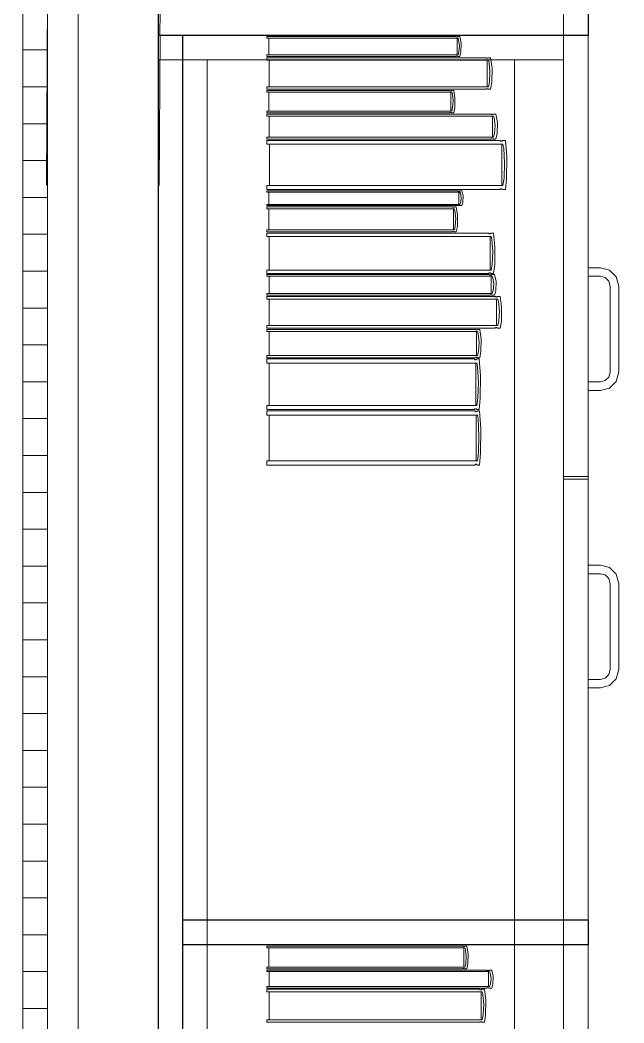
# Model space of a CAD drawing. Header units: inches. Extents: x -19 to 5698, y -728 to 92.
# Drawn here: x 212.123 to 212.614, y 12.138 to 12.954 of the extents above; entities that cross this region are included whole.
import ezdxf

# ---------------------------------------------------------------- set-up
doc = ezdxf.new("R2010")
doc.units = ezdxf.units.IN
doc.header["$MEASUREMENT"] = 0
doc.set_wipeout_variables(frame=1)
for name, pattern in [('HIDDEN', [0.375, 0.25, -0.125]), ('RAYITAS', [0.375, 0.25, -0.125]), ('Wipeout_Contour', [1, 0, -1])]:
    doc.linetypes.add(name, pattern=pattern)
for name, color, linetype, lineweight in [('00 conduct tomacorr', 120, 'HIDDEN', 30), ('T-TECHO-E', 150, 'Continuous', 20), ('TOMACORRIENTE', 22, 'RAYITAS', 9)]:
    doc.layers.add(name, color=color, linetype=linetype, lineweight=lineweight)
for name, color, linetype in [('02 _ ARQ _ ZON _ Espacio.3D', 7, 'Continuous'), ('Acabado - Muros', 7, 'Continuous'), ('Interior - Mobiliario', 7, 'Continuous')]:
    doc.layers.add(name, color=color, linetype=linetype)

# ---------------------------------------------------------------- blocks, each defined once
blk = doc.blocks.new('a')
at = {"layer": 'TOMACORRIENTE', "ltscale": 0.05}
h = blk.add_hatch(color=4, dxfattribs=at)
edge = h.paths.add_edge_path()
edge.add_arc((0, 0.0752), 0.02106, 0, 360)
at = {"layer": 'TOMACORRIENTE', "color": 4}
for p, q in [((-0.14553, 0.09625), (-0.0515, 0.09625)), ((-0.09851, 0.09625), (-0.09851, -0.09657)), ((0, 0.09625), (0, -0.09625)), ((0.06232, -0.09625), (0.06232, 0.09625))]:
    blk.add_line(p, q, dxfattribs=at)
blk.add_circle((0, 0.0752), 0.02106, dxfattribs=at)
blk = doc.blocks.new('CABLE 3FACE')
at = {"layer": 'T-TECHO-E', "rotation": 59.94170052614085}
blk.add_blockref('a', (0, 0), dxfattribs=at)

msp = doc.modelspace()

# ---------------------------------------------------------------- linework, layer by layer
at = {"layer": '02 _ ARQ _ ZON _ Espacio.3D', "color": 254, "linetype": 'Continuous', "lineweight": 0, "flags": 128}
msp.add_lwpolyline([(212.17002, 7.7005), (212.22523, 7.7005), (212.22496, 6.2005), (216.84951, 6.19969), (216.84951, 7.6997), (217.07951, 7.69965), (217.07957, 7.69965), (217.07951, 7.35001), (219.22951, 7.35), (219.22952, 17.15), (215.57002, 17.15), (215.57002, 16.9), (215.57002, 16.5), (215.07002, 16.5), (215.07002, 16.9), (215.07002, 17.34961), (212.17002, 17.34961)], close=True, dxfattribs=at)
at = {"layer": 'Interior - Mobiliario', "color": 175, "linetype": 'Continuous', "lineweight": 13}
for p, q in [((212.2551, 12.94184), (212.2551, 11.48184)), ((212.5651, 12.94184), (212.2551, 12.94184)), ((212.48167, 12.92826), (212.48187, 12.93547)), ((212.5651, 11.48184), (212.5651, 12.94184)), ((212.47996, 12.92843), (212.47924, 12.92601)), ((212.48036, 12.93339), (212.47996, 12.92843)), ((212.48081, 12.92472), (212.48167, 12.92826)), ((212.5251, 12.92184), (212.2751, 12.92184)), ((212.47924, 12.92601), (212.32376, 12.92601)), ((212.32376, 12.92601), (212.32376, 12.92472)), ((212.32376, 12.92472), (212.47737, 12.92472)), ((212.50175, 12.92372), (212.32376, 12.92372)), ((212.32376, 12.92372), (212.32376, 12.92167)), ((212.32376, 12.92167), (212.50393, 12.92167)), ((212.32558, 12.92167), (212.32558, 12.90012)), ((212.47737, 12.92472), (212.47749, 12.92481)), ((212.47749, 12.92481), (212.4777, 12.9249)), ((212.4777, 12.9249), (212.47792, 12.92496)), ((212.47792, 12.92496), (212.47814, 12.92499)), ((212.47814, 12.92499), (212.47838, 12.92499)), ((212.47838, 12.92499), (212.4786, 12.92495)), ((212.4786, 12.92495), (212.47882, 12.92488)), ((212.47882, 12.92488), (212.47902, 12.92479)), ((212.47902, 12.92479), (212.4791, 12.92472)), ((212.4791, 12.92472), (212.48081, 12.92472)), ((212.50185, 12.92362), (212.50175, 12.92372)), ((212.50208, 12.92347), (212.50185, 12.92362)), ((212.50233, 12.92336), (212.50208, 12.92347)), ((212.5026, 12.9233), (212.50233, 12.92336)), ((212.50286, 12.9233), (212.5026, 12.9233)), ((212.50313, 12.92334), (212.50286, 12.9233)), ((212.50302, 12.90012), (212.50302, 12.92167)), ((212.50338, 12.92344), (212.50313, 12.92334)), ((212.50362, 12.92359), (212.50338, 12.92344)), ((212.50377, 12.92372), (212.50362, 12.92359)), ((212.50575, 12.92372), (212.50377, 12.92372)), ((212.50393, 12.92167), (212.50447, 12.91973)), ((212.50447, 12.91973), (212.50523, 12.91186)), ((212.50697, 12.91517), (212.50575, 12.92372)), ((212.5651, 12.92184), (212.5251, 12.92184)), ((212.50523, 12.91186), (212.50476, 12.90396)), ((212.50674, 12.9037), (212.50697, 12.91517)), ((212.50476, 12.90396), (212.50393, 12.90012)), ((212.50575, 12.89807), (212.50674, 12.9037)), ((212.50393, 12.90012), (212.32376, 12.90012)), ((212.32376, 12.90012), (212.32376, 12.89807)), ((212.32376, 12.89807), (212.50175, 12.89807)), ((212.47238, 12.89707), (212.32376, 12.89707)), ((212.32376, 12.89707), (212.32376, 12.89562)), ((212.32376, 12.89562), (212.47419, 12.89562)), ((212.32528, 12.89562), (212.32528, 12.88033)), ((212.47246, 12.897), (212.47238, 12.89707)), ((212.47265, 12.89689), (212.47246, 12.897)), ((212.47286, 12.89681), (212.47265, 12.89689)), ((212.47308, 12.89677), (212.47286, 12.89681)), ((212.4733, 12.89677), (212.47308, 12.89677)), ((212.47353, 12.8968), (212.4733, 12.89677)), ((212.47343, 12.88033), (212.47343, 12.89562)), ((212.47374, 12.89687), (212.47353, 12.8968)), ((212.47393, 12.89697), (212.47374, 12.89687)), ((212.47406, 12.89707), (212.47393, 12.89697)), ((212.47571, 12.89707), (212.47406, 12.89707)), ((212.47419, 12.89562), (212.47464, 12.89424)), ((212.47673, 12.891), (212.47571, 12.89707)), ((212.50175, 12.89807), (212.5019, 12.89821)), ((212.5019, 12.89821), (212.50214, 12.89835)), ((212.50214, 12.89835), (212.50239, 12.89845)), ((212.50239, 12.89845), (212.50265, 12.8985)), ((212.50265, 12.8985), (212.50292, 12.89849)), ((212.50292, 12.89849), (212.50319, 12.89843)), ((212.50319, 12.89843), (212.50344, 12.89833)), ((212.50344, 12.89833), (212.50367, 12.89817)), ((212.50367, 12.89817), (212.50377, 12.89807)), ((212.50377, 12.89807), (212.50575, 12.89807)), ((212.47464, 12.89424), (212.47528, 12.88866)), ((212.47528, 12.88866), (212.47489, 12.88306)), ((212.47654, 12.88287), (212.47673, 12.891)), ((212.47419, 12.88033), (212.32376, 12.88033)), ((212.32376, 12.88033), (212.32376, 12.87888)), ((212.32376, 12.87888), (212.47238, 12.87888)), ((212.47238, 12.87888), (212.4725, 12.87897)), ((212.4725, 12.87897), (212.4727, 12.87908)), ((212.4727, 12.87908), (212.47291, 12.87915)), ((212.47291, 12.87915), (212.47313, 12.87918)), ((212.47313, 12.87918), (212.47335, 12.87918)), ((212.47335, 12.87918), (212.47357, 12.87914)), ((212.47357, 12.87914), (212.47378, 12.87906)), ((212.47378, 12.87906), (212.47398, 12.87895)), ((212.47398, 12.87895), (212.47406, 12.87888)), ((212.47406, 12.87888), (212.47571, 12.87888)), ((212.47489, 12.88306), (212.47419, 12.88033)), ((212.47571, 12.87888), (212.47654, 12.88287)), ((212.50591, 12.87788), (212.32376, 12.87788)), ((212.32376, 12.87788), (212.32376, 12.87624)), ((212.32376, 12.87624), (212.50814, 12.87624)), ((212.32562, 12.87624), (212.32562, 12.85906)), ((212.50602, 12.8778), (212.50591, 12.87788)), ((212.50625, 12.87767), (212.50602, 12.8778)), ((212.50651, 12.87759), (212.50625, 12.87767)), ((212.50678, 12.87754), (212.50651, 12.87759)), ((212.50705, 12.87754), (212.50678, 12.87754)), ((212.50732, 12.87757), (212.50705, 12.87754)), ((212.50721, 12.85906), (212.50721, 12.87624)), ((212.50758, 12.87765), (212.50732, 12.87757)), ((212.50782, 12.87777), (212.50758, 12.87765)), ((212.50797, 12.87788), (212.50782, 12.87777)), ((212.51, 12.87788), (212.50797, 12.87788)), ((212.50814, 12.87624), (212.50869, 12.87469)), ((212.50869, 12.87469), (212.50947, 12.86842)), ((212.51125, 12.87106), (212.51, 12.87788)), ((212.51102, 12.86191), (212.51125, 12.87106)), ((212.50899, 12.86213), (212.50814, 12.85906)), ((212.50947, 12.86842), (212.50899, 12.86213)), ((212.51, 12.85743), (212.51102, 12.86191)), ((212.50814, 12.85906), (212.32376, 12.85906)), ((212.32376, 12.85906), (212.32376, 12.85743)), ((212.32376, 12.85743), (212.50591, 12.85743)), ((212.51351, 12.85643), (212.32376, 12.85643)), ((212.32376, 12.85643), (212.32376, 12.85322)), ((212.50591, 12.85743), (212.50606, 12.85754)), ((212.50606, 12.85754), (212.5063, 12.85765)), ((212.5063, 12.85765), (212.50656, 12.85773)), ((212.50656, 12.85773), (212.50684, 12.85777)), ((212.50684, 12.85777), (212.50711, 12.85776)), ((212.50711, 12.85776), (212.50738, 12.85772)), ((212.50738, 12.85772), (212.50764, 12.85763)), ((212.50764, 12.85763), (212.50787, 12.85751)), ((212.50787, 12.85751), (212.50797, 12.85743)), ((212.50797, 12.85743), (212.51, 12.85743)), ((212.51362, 12.85627), (212.51351, 12.85643)), ((212.51386, 12.85603), (212.51362, 12.85627)), ((212.51413, 12.85586), (212.51386, 12.85603)), ((212.51441, 12.85577), (212.51413, 12.85586)), ((212.5147, 12.85576), (212.51441, 12.85577)), ((212.51498, 12.85583), (212.5147, 12.85576)), ((212.51525, 12.85598), (212.51498, 12.85583)), ((212.5155, 12.85621), (212.51525, 12.85598)), ((212.51566, 12.85643), (212.5155, 12.85621)), ((212.51777, 12.85643), (212.51566, 12.85643)), ((212.51907, 12.84307), (212.51777, 12.85643)), ((212.32376, 12.85322), (212.51583, 12.85322)), ((212.3257, 12.85322), (212.3257, 12.81958)), ((212.51486, 12.81958), (212.51486, 12.85322)), ((212.51583, 12.85322), (212.5164, 12.85019)), ((212.5164, 12.85019), (212.51721, 12.83791)), ((212.51721, 12.83791), (212.51672, 12.82558)), ((212.51883, 12.82516), (212.51907, 12.84307)), ((212.51672, 12.82558), (212.51583, 12.81958)), ((212.51777, 12.81637), (212.51883, 12.82516)), ((212.51583, 12.81958), (212.32376, 12.81958)), ((212.32376, 12.81958), (212.32376, 12.81637)), ((212.32376, 12.81637), (212.51351, 12.81637)), ((212.4789, 12.81537), (212.32376, 12.81537)), ((212.32376, 12.81537), (212.32376, 12.81441)), ((212.32376, 12.81441), (212.4808, 12.81441)), ((212.32535, 12.81441), (212.32535, 12.8043)), ((212.47899, 12.81533), (212.4789, 12.81537)), ((212.47919, 12.81525), (212.47899, 12.81533)), ((212.47941, 12.8152), (212.47919, 12.81525)), ((212.47964, 12.81518), (212.47941, 12.8152)), ((212.47987, 12.81517), (212.47964, 12.81518)), ((212.4801, 12.81519), (212.47987, 12.81517)), ((212.48001, 12.8043), (212.48001, 12.81441)), ((212.48033, 12.81524), (212.4801, 12.81519)), ((212.48053, 12.81531), (212.48033, 12.81524)), ((212.48066, 12.81537), (212.48053, 12.81531)), ((212.48238, 12.81537), (212.48066, 12.81537)), ((212.4808, 12.81441), (212.48127, 12.8135)), ((212.48127, 12.8135), (212.48193, 12.80981)), ((212.48345, 12.81136), (212.48238, 12.81537)), ((212.51351, 12.81637), (212.51367, 12.81659)), ((212.51367, 12.81659), (212.51392, 12.81682)), ((212.51392, 12.81682), (212.51419, 12.81697)), ((212.51419, 12.81697), (212.51447, 12.81704)), ((212.51447, 12.81704), (212.51476, 12.81703)), ((212.51476, 12.81703), (212.51504, 12.81694)), ((212.51504, 12.81694), (212.51531, 12.81677)), ((212.51531, 12.81677), (212.51555, 12.81653)), ((212.51555, 12.81653), (212.51566, 12.81637)), ((212.51566, 12.81637), (212.51777, 12.81637)), ((212.48153, 12.8061), (212.4808, 12.8043)), ((212.48193, 12.80981), (212.48153, 12.8061)), ((212.48238, 12.80334), (212.48325, 12.80598)), ((212.48325, 12.80598), (212.48345, 12.81136)), ((212.4808, 12.8043), (212.32376, 12.8043)), ((212.32376, 12.8043), (212.32376, 12.80334)), ((212.32376, 12.80334), (212.4789, 12.80334)), ((212.47449, 12.80234), (212.32376, 12.80234)), ((212.32376, 12.80234), (212.32376, 12.80071)), ((212.32376, 12.80071), (212.47633, 12.80071)), ((212.3253, 12.80071), (212.3253, 12.78359)), ((212.47458, 12.80226), (212.47449, 12.80234)), ((212.47477, 12.80213), (212.47458, 12.80226)), ((212.47498, 12.80205), (212.47477, 12.80213)), ((212.4752, 12.802), (212.47498, 12.80205)), ((212.47543, 12.80199), (212.4752, 12.802)), ((212.47566, 12.80203), (212.47543, 12.80199)), ((212.47556, 12.78359), (212.47556, 12.80071)), ((212.47587, 12.80211), (212.47566, 12.80203)), ((212.47607, 12.80223), (212.47587, 12.80211)), ((212.4762, 12.80234), (212.47607, 12.80223)), ((212.47787, 12.80234), (212.4762, 12.80234)), ((212.47633, 12.80071), (212.47679, 12.79916)), ((212.47679, 12.79916), (212.47743, 12.79291)), ((212.47891, 12.79554), (212.47787, 12.80234)), ((212.4789, 12.80334), (212.47903, 12.8034)), ((212.47903, 12.8034), (212.47924, 12.80347)), ((212.47924, 12.80347), (212.47946, 12.80351)), ((212.47946, 12.80351), (212.47969, 12.80354)), ((212.47969, 12.80354), (212.47992, 12.80353)), ((212.47992, 12.80353), (212.48015, 12.80351)), ((212.48015, 12.80351), (212.48037, 12.80346)), ((212.48037, 12.80346), (212.48057, 12.80338)), ((212.48057, 12.80338), (212.48066, 12.80334)), ((212.48066, 12.80334), (212.48238, 12.80334)), ((212.47743, 12.79291), (212.47704, 12.78664)), ((212.47872, 12.78643), (212.47891, 12.79554)), ((212.47633, 12.78359), (212.32376, 12.78359)), ((212.32376, 12.78359), (212.32376, 12.78196)), ((212.32376, 12.78196), (212.47449, 12.78196)), ((212.50405, 12.78096), (212.32376, 12.78096)), ((212.32376, 12.78096), (212.32376, 12.77833)), ((212.47449, 12.78196), (212.47462, 12.78207)), ((212.47462, 12.78207), (212.47482, 12.78218)), ((212.47482, 12.78218), (212.47503, 12.78226)), ((212.47503, 12.78226), (212.47525, 12.7823)), ((212.47525, 12.7823), (212.47548, 12.78229)), ((212.47548, 12.78229), (212.4757, 12.78225)), ((212.4757, 12.78225), (212.47592, 12.78216)), ((212.47592, 12.78216), (212.47611, 12.78204)), ((212.47611, 12.78204), (212.4762, 12.78196)), ((212.4762, 12.78196), (212.47787, 12.78196)), ((212.47704, 12.78664), (212.47633, 12.78359)), ((212.47787, 12.78196), (212.47872, 12.78643)), ((212.50416, 12.78083), (212.50405, 12.78096)), ((212.50439, 12.78063), (212.50416, 12.78083)), ((212.50464, 12.78049), (212.50439, 12.78063)), ((212.50491, 12.78042), (212.50464, 12.78049)), ((212.50518, 12.78041), (212.50491, 12.78042)), ((212.50545, 12.78047), (212.50518, 12.78041)), ((212.50571, 12.78059), (212.50545, 12.78047)), ((212.50594, 12.78078), (212.50571, 12.78059)), ((212.5061, 12.78096), (212.50594, 12.78078)), ((212.5081, 12.78096), (212.5061, 12.78096)), ((212.50934, 12.77002), (212.5081, 12.78096)), ((212.32376, 12.77833), (212.50626, 12.77833)), ((212.3256, 12.77833), (212.3256, 12.75078)), ((212.50533, 12.75078), (212.50533, 12.77833)), ((212.50626, 12.77833), (212.5068, 12.77585)), ((212.5068, 12.77585), (212.50757, 12.76579)), ((212.50757, 12.76579), (212.5071, 12.75569)), ((212.50911, 12.75535), (212.50934, 12.77002)), ((212.5071, 12.75569), (212.50626, 12.75078)), ((212.50626, 12.75078), (212.32376, 12.75078)), ((212.32376, 12.75078), (212.32376, 12.74816)), ((212.32376, 12.74816), (212.50405, 12.74816)), ((212.50405, 12.74816), (212.50421, 12.74833)), ((212.50421, 12.74833), (212.50444, 12.74852)), ((212.50444, 12.74852), (212.5047, 12.74865)), ((212.5047, 12.74865), (212.50497, 12.74871)), ((212.50497, 12.74871), (212.50524, 12.7487)), ((212.50524, 12.7487), (212.50551, 12.74862)), ((212.50551, 12.74862), (212.50576, 12.74848)), ((212.50576, 12.74848), (212.50599, 12.74829)), ((212.50599, 12.74829), (212.5061, 12.74816)), ((212.5061, 12.74816), (212.5081, 12.74816)), ((212.5081, 12.74816), (212.50911, 12.75535)), ((212.5951, 12.75284), (212.5851, 12.75284)), ((212.5851, 12.75284), (212.5851, 12.74584)), ((212.6026, 12.75083), (212.5951, 12.75284)), ((212.60809, 12.74534), (212.6026, 12.75083)), ((212.50485, 12.74716), (212.32376, 12.74716)), ((212.32376, 12.74716), (212.32376, 12.74582)), ((212.32376, 12.74582), (212.50706, 12.74582)), ((212.32561, 12.74582), (212.32561, 12.73173)), ((212.50495, 12.74709), (212.50485, 12.74716)), ((212.50519, 12.74699), (212.50495, 12.74709)), ((212.50544, 12.74692), (212.50519, 12.74699)), ((212.50571, 12.74688), (212.50544, 12.74692)), ((212.50598, 12.74688), (212.50571, 12.74688)), ((212.50625, 12.74691), (212.50598, 12.74688)), ((212.50614, 12.73173), (212.50614, 12.74582)), ((212.50651, 12.74697), (212.50625, 12.74691)), ((212.50675, 12.74707), (212.50651, 12.74697)), ((212.5069, 12.74716), (212.50675, 12.74707)), ((212.50892, 12.74716), (212.5069, 12.74716)), ((212.50706, 12.74582), (212.50761, 12.74455)), ((212.50761, 12.74455), (212.50839, 12.73941)), ((212.50839, 12.73941), (212.50791, 12.73424)), ((212.51016, 12.74157), (212.50892, 12.74716)), ((212.50993, 12.73407), (212.51016, 12.74157)), ((212.5851, 12.74584), (212.5951, 12.74584)), ((212.5951, 12.74584), (212.5991, 12.74477)), ((212.5991, 12.74477), (212.60203, 12.74184)), ((212.60203, 12.74184), (212.6031, 12.73784)), ((212.6101, 12.73784), (212.60809, 12.74534)), ((212.50706, 12.73173), (212.32376, 12.73173)), ((212.32376, 12.73173), (212.32376, 12.73039)), ((212.50791, 12.73424), (212.50706, 12.73173)), ((212.50892, 12.73039), (212.50993, 12.73407)), ((212.6031, 12.73784), (212.6031, 12.66784)), ((212.6101, 12.66784), (212.6101, 12.73784)), ((212.32376, 12.73039), (212.50485, 12.73039)), ((212.50929, 12.72939), (212.32376, 12.72939)), ((212.32376, 12.72939), (212.32376, 12.72733)), ((212.32376, 12.72733), (212.51156, 12.72733)), ((212.32566, 12.72733), (212.32566, 12.70571)), ((212.50485, 12.73039), (212.505, 12.73048)), ((212.505, 12.73048), (212.50524, 12.73058)), ((212.50524, 12.73058), (212.5055, 12.73064)), ((212.5055, 12.73064), (212.50577, 12.73067)), ((212.50577, 12.73067), (212.50604, 12.73067)), ((212.50604, 12.73067), (212.50631, 12.73063)), ((212.50631, 12.73063), (212.50657, 12.73056)), ((212.50657, 12.73056), (212.5068, 12.73046)), ((212.5068, 12.73046), (212.5069, 12.73039)), ((212.5069, 12.73039), (212.50892, 12.73039)), ((212.5094, 12.72929), (212.50929, 12.72939)), ((212.50964, 12.72914), (212.5094, 12.72929)), ((212.5099, 12.72903), (212.50964, 12.72914)), ((212.51017, 12.72897), (212.5099, 12.72903)), ((212.51045, 12.72896), (212.51017, 12.72897)), ((212.51073, 12.72901), (212.51045, 12.72896)), ((212.51061, 12.70571), (212.51061, 12.72733)), ((212.51099, 12.72911), (212.51073, 12.72901)), ((212.51124, 12.72925), (212.51099, 12.72911)), ((212.5114, 12.72939), (212.51124, 12.72925)), ((212.51346, 12.72939), (212.5114, 12.72939)), ((212.51156, 12.72733), (212.51212, 12.72538)), ((212.51212, 12.72538), (212.51292, 12.71749)), ((212.51473, 12.72081), (212.51346, 12.72939)), ((212.51292, 12.71749), (212.51243, 12.70957)), ((212.5145, 12.7093), (212.51473, 12.72081)), ((212.51243, 12.70957), (212.51156, 12.70571)), ((212.51346, 12.70365), (212.5145, 12.7093)), ((212.51156, 12.70571), (212.32376, 12.70571)), ((212.32376, 12.70571), (212.32376, 12.70365)), ((212.32376, 12.70365), (212.50929, 12.70365)), ((212.49316, 12.70265), (212.32376, 12.70265)), ((212.32376, 12.70265), (212.32376, 12.7008)), ((212.32376, 12.7008), (212.49523, 12.7008)), ((212.32549, 12.7008), (212.32549, 12.68141)), ((212.49326, 12.70256), (212.49316, 12.70265)), ((212.49348, 12.70242), (212.49326, 12.70256)), ((212.49372, 12.70232), (212.49348, 12.70242)), ((212.49397, 12.70227), (212.49372, 12.70232)), ((212.49422, 12.70227), (212.49397, 12.70227)), ((212.49447, 12.70231), (212.49422, 12.70227)), ((212.49437, 12.68141), (212.49437, 12.7008)), ((212.49472, 12.7024), (212.49447, 12.70231)), ((212.49494, 12.70253), (212.49472, 12.7024)), ((212.49508, 12.70265), (212.49494, 12.70253)), ((212.49696, 12.70265), (212.49508, 12.70265)), ((212.49523, 12.7008), (212.49575, 12.69905)), ((212.49575, 12.69905), (212.49647, 12.69197)), ((212.49813, 12.69495), (212.49696, 12.70265)), ((212.50929, 12.70365), (212.50945, 12.70379)), ((212.50945, 12.70379), (212.5097, 12.70394)), ((212.5097, 12.70394), (212.50996, 12.70403)), ((212.50996, 12.70403), (212.51024, 12.70408)), ((212.51024, 12.70408), (212.51052, 12.70408)), ((212.51052, 12.70408), (212.51079, 12.70402)), ((212.51079, 12.70402), (212.51105, 12.70391)), ((212.51105, 12.70391), (212.51129, 12.70375)), ((212.51129, 12.70375), (212.5114, 12.70365)), ((212.5114, 12.70365), (212.51346, 12.70365)), ((212.49647, 12.69197), (212.49603, 12.68486)), ((212.49791, 12.68462), (212.49813, 12.69495)), ((212.49603, 12.68486), (212.49523, 12.68141)), ((212.49696, 12.67956), (212.49791, 12.68462)), ((212.49523, 12.68141), (212.32376, 12.68141)), ((212.32376, 12.68141), (212.32376, 12.67956)), ((212.32376, 12.67956), (212.49316, 12.67956)), ((212.49259, 12.67856), (212.32376, 12.67856)), ((212.32376, 12.67856), (212.32376, 12.67527)), ((212.32376, 12.67527), (212.49465, 12.67527)), ((212.32549, 12.67527), (212.32549, 12.64069)), ((212.49268, 12.6784), (212.49259, 12.67856)), ((212.4929, 12.67815), (212.49268, 12.6784)), ((212.49314, 12.67797), (212.4929, 12.67815)), ((212.49339, 12.67788), (212.49314, 12.67797)), ((212.49316, 12.67956), (212.49331, 12.67968)), ((212.49331, 12.67968), (212.49353, 12.67981)), ((212.49364, 12.67787), (212.49339, 12.67788)), ((212.49353, 12.67981), (212.49377, 12.6799)), ((212.49389, 12.67795), (212.49364, 12.67787)), ((212.49377, 12.6799), (212.49402, 12.67994)), ((212.49379, 12.64069), (212.49379, 12.67527)), ((212.49414, 12.6781), (212.49389, 12.67795)), ((212.49402, 12.67994), (212.49428, 12.67994)), ((212.49436, 12.67834), (212.49414, 12.6781)), ((212.49428, 12.67994), (212.49453, 12.67989)), ((212.4945, 12.67856), (212.49436, 12.67834)), ((212.49638, 12.67856), (212.4945, 12.67856)), ((212.49453, 12.67989), (212.49477, 12.67979)), ((212.49465, 12.67527), (212.49516, 12.67214)), ((212.49477, 12.67979), (212.49499, 12.67965)), ((212.49499, 12.67965), (212.49508, 12.67956)), ((212.49508, 12.67956), (212.49696, 12.67956)), ((212.49754, 12.66483), (212.49638, 12.67856)), ((212.49516, 12.67214), (212.49588, 12.65953)), ((212.6031, 12.66784), (212.60203, 12.66384)), ((212.60809, 12.66034), (212.6101, 12.66784)), ((212.49588, 12.65953), (212.49544, 12.64686)), ((212.49732, 12.64643), (212.49754, 12.66483)), ((212.5851, 12.65984), (212.5851, 12.65284)), ((212.5951, 12.65984), (212.5851, 12.65984)), ((212.5991, 12.66091), (212.5951, 12.65984)), ((212.60203, 12.66384), (212.5991, 12.66091)), ((212.6026, 12.65485), (212.60809, 12.66034)), ((212.5851, 12.65284), (212.5951, 12.65284)), ((212.5951, 12.65284), (212.6026, 12.65485)), ((212.49544, 12.64686), (212.49465, 12.64069)), ((212.49638, 12.6374), (212.49732, 12.64643)), ((212.49465, 12.64069), (212.32376, 12.64069)), ((212.32376, 12.64069), (212.32376, 12.6374)), ((212.32376, 12.6374), (212.49259, 12.6374)), ((212.49293, 12.6364), (212.32376, 12.6364)), ((212.32376, 12.6364), (212.32376, 12.63287)), ((212.49259, 12.6374), (212.49273, 12.63762)), ((212.49273, 12.63762), (212.49295, 12.63786)), ((212.49302, 12.63623), (212.49293, 12.6364)), ((212.49295, 12.63786), (212.49319, 12.63801)), ((212.49324, 12.63596), (212.49302, 12.63623)), ((212.49319, 12.63801), (212.49344, 12.63809)), ((212.49348, 12.63577), (212.49324, 12.63596)), ((212.49344, 12.63809), (212.4937, 12.63808)), ((212.49373, 12.63567), (212.49348, 12.63577)), ((212.4937, 12.63808), (212.49395, 12.63799)), ((212.49399, 12.63566), (212.49373, 12.63567)), ((212.49395, 12.63799), (212.49419, 12.63781)), ((212.49424, 12.63574), (212.49399, 12.63566)), ((212.49419, 12.63781), (212.4944, 12.63756)), ((212.49448, 12.63591), (212.49424, 12.63574)), ((212.4944, 12.63756), (212.4945, 12.6374)), ((212.4947, 12.63616), (212.49448, 12.63591)), ((212.4945, 12.6374), (212.49638, 12.6374)), ((212.49484, 12.6364), (212.4947, 12.63616)), ((212.49672, 12.6364), (212.49484, 12.6364)), ((212.49789, 12.62167), (212.49672, 12.6364)), ((212.32376, 12.63287), (212.49499, 12.63287)), ((212.32549, 12.63287), (212.32549, 12.59575)), ((212.49413, 12.59575), (212.49413, 12.63287)), ((212.49499, 12.63287), (212.49551, 12.62951)), ((212.49551, 12.62951), (212.49623, 12.61597)), ((212.49767, 12.60191), (212.49789, 12.62167)), ((212.49623, 12.61597), (212.49579, 12.60237)), ((212.49579, 12.60237), (212.49499, 12.59575)), ((212.49672, 12.59222), (212.49767, 12.60191)), ((212.49499, 12.59575), (212.32376, 12.59575)), ((212.32376, 12.59575), (212.32376, 12.59222)), ((212.49293, 12.59222), (212.49307, 12.59245)), ((212.49307, 12.59245), (212.49329, 12.59271)), ((212.49329, 12.59271), (212.49353, 12.59287)), ((212.49353, 12.59287), (212.49379, 12.59296)), ((212.49379, 12.59296), (212.49404, 12.59294)), ((212.49404, 12.59294), (212.49429, 12.59284)), ((212.49429, 12.59284), (212.49453, 12.59266)), ((212.49453, 12.59266), (212.49475, 12.59239)), ((212.49475, 12.59239), (212.49484, 12.59222)), ((212.32376, 12.59222), (212.49293, 12.59222)), ((212.49484, 12.59222), (212.49672, 12.59222)), ((212.5851, 12.58284), (212.5651, 12.58284)), ((212.5851, 12.58084), (212.5651, 12.58084)), ((212.5851, 12.51084), (212.5951, 12.51084)), ((212.5851, 12.50384), (212.5851, 12.51084)), ((212.5951, 12.51084), (212.6026, 12.50883)), ((212.5951, 12.50384), (212.5851, 12.50384)), ((212.5991, 12.50277), (212.5951, 12.50384)), ((212.60203, 12.49984), (212.5991, 12.50277)), ((212.6026, 12.50883), (212.60809, 12.50334)), ((212.60809, 12.50334), (212.6101, 12.49584)), ((212.6031, 12.49584), (212.60203, 12.49984)), ((212.6031, 12.42584), (212.6031, 12.49584)), ((212.6101, 12.49584), (212.6101, 12.42584)), ((212.5991, 12.41891), (212.60203, 12.42184)), ((212.60203, 12.42184), (212.6031, 12.42584)), ((212.6101, 12.42584), (212.60809, 12.41834)), ((212.5851, 12.41784), (212.5951, 12.41784)), ((212.5851, 12.41084), (212.5851, 12.41784)), ((212.5951, 12.41784), (212.5991, 12.41891)), ((212.6026, 12.41285), (212.5951, 12.41084)), ((212.60809, 12.41834), (212.6026, 12.41285)), ((212.5951, 12.41084), (212.5851, 12.41084)), ((212.48733, 12.18628), (212.48753, 12.19462)), ((212.48556, 12.18648), (212.48481, 12.18368)), ((212.48597, 12.19222), (212.48556, 12.18648)), ((212.48644, 12.18219), (212.48733, 12.18628)), ((212.48481, 12.18368), (212.32376, 12.18368)), ((212.32376, 12.18368), (212.32376, 12.18219)), ((212.32376, 12.18219), (212.48287, 12.18219)), ((212.50267, 12.18119), (212.32376, 12.18119)), ((212.32376, 12.18119), (212.32376, 12.18003)), ((212.32376, 12.18003), (212.50486, 12.18003)), ((212.32559, 12.18003), (212.32559, 12.16784)), ((212.48287, 12.18219), (212.483, 12.18229)), ((212.483, 12.18229), (212.48321, 12.1824)), ((212.48321, 12.1824), (212.48344, 12.18247)), ((212.48344, 12.18247), (212.48368, 12.1825)), ((212.48368, 12.1825), (212.48392, 12.1825)), ((212.48392, 12.1825), (212.48415, 12.18246)), ((212.48415, 12.18246), (212.48438, 12.18238)), ((212.48438, 12.18238), (212.48458, 12.18227)), ((212.48458, 12.18227), (212.48467, 12.18219)), ((212.48467, 12.18219), (212.48644, 12.18219)), ((212.50278, 12.18114), (212.50267, 12.18119)), ((212.50301, 12.18105), (212.50278, 12.18114)), ((212.50326, 12.18099), (212.50301, 12.18105)), ((212.50352, 12.18095), (212.50326, 12.18099)), ((212.50379, 12.18095), (212.50352, 12.18095)), ((212.50406, 12.18098), (212.50379, 12.18095)), ((212.50394, 12.16784), (212.50394, 12.18003)), ((212.50431, 12.18103), (212.50406, 12.18098)), ((212.50455, 12.18112), (212.50431, 12.18103)), ((212.5047, 12.18119), (212.50455, 12.18112)), ((212.50669, 12.18119), (212.5047, 12.18119)), ((212.50486, 12.18003), (212.5054, 12.17893)), ((212.5054, 12.17893), (212.50617, 12.17448)), ((212.50792, 12.17635), (212.50669, 12.18119)), ((212.50769, 12.16986), (212.50792, 12.17635)), ((212.5057, 12.17001), (212.50486, 12.16784)), ((212.50617, 12.17448), (212.5057, 12.17001)), ((212.50669, 12.16667), (212.50769, 12.16986)), ((212.50486, 12.16784), (212.32376, 12.16784)), ((212.32376, 12.16784), (212.32376, 12.16667)), ((212.32376, 12.16667), (212.50267, 12.16667)), ((212.4968, 12.16567), (212.32376, 12.16567)), ((212.32376, 12.16567), (212.32376, 12.16352)), ((212.32376, 12.16352), (212.49891, 12.16352)), ((212.49802, 12.16352), (212.32553, 12.16352)), ((212.32553, 12.16352), (212.32553, 12.1409)), ((212.49689, 12.16557), (212.4968, 12.16567)), ((212.49712, 12.16541), (212.49689, 12.16557)), ((212.49736, 12.16529), (212.49712, 12.16541)), ((212.49762, 12.16523), (212.49736, 12.16529)), ((212.49788, 12.16522), (212.49762, 12.16523)), ((212.49813, 12.16527), (212.49788, 12.16522)), ((212.49802, 12.1409), (212.49802, 12.16352)), ((212.49838, 12.16538), (212.49813, 12.16527)), ((212.49861, 12.16553), (212.49838, 12.16538)), ((212.49876, 12.16567), (212.49861, 12.16553)), ((212.50068, 12.16567), (212.49876, 12.16567)), ((212.49891, 12.16352), (212.49943, 12.16148)), ((212.49943, 12.16148), (212.50017, 12.15322)), ((212.50187, 12.15669), (212.50068, 12.16567)), ((212.50267, 12.16667), (212.50282, 12.16675)), ((212.50282, 12.16675), (212.50306, 12.16683)), ((212.50306, 12.16683), (212.50332, 12.16689)), ((212.50332, 12.16689), (212.50358, 12.16692)), ((212.50358, 12.16692), (212.50385, 12.16691)), ((212.50385, 12.16691), (212.50412, 12.16688)), ((212.50412, 12.16688), (212.50437, 12.16682)), ((212.50437, 12.16682), (212.5046, 12.16673)), ((212.5046, 12.16673), (212.5047, 12.16667)), ((212.5047, 12.16667), (212.50669, 12.16667)), ((212.50017, 12.15322), (212.49972, 12.14493)), ((212.50165, 12.14465), (212.50187, 12.15669)), ((212.49972, 12.14493), (212.49891, 12.1409)), ((212.50068, 12.13875), (212.50165, 12.14465)), ((212.49891, 12.1409), (212.32376, 12.1409)), ((212.32376, 12.1409), (212.32376, 12.13875)), ((212.32376, 12.13875), (212.4968, 12.13875)), ((212.32553, 12.1409), (212.49802, 12.1409)), ((212.4968, 12.13875), (212.49694, 12.13889)), ((212.49694, 12.13889), (212.49717, 12.13904)), ((212.49717, 12.13904), (212.49742, 12.13915)), ((212.49742, 12.13915), (212.49767, 12.1392)), ((212.49767, 12.1392), (212.49793, 12.13919)), ((212.49793, 12.13919), (212.49819, 12.13913)), ((212.49819, 12.13913), (212.49843, 12.13901)), ((212.49843, 12.13901), (212.49866, 12.13885)), ((212.49866, 12.13885), (212.49876, 12.13875)), ((212.49876, 12.13875), (212.50068, 12.13875))]:
    msp.add_line(p, q, dxfattribs=at)

# ---------------------------------------------------------------- next in the draw order: wipeouts: each hides what was drawn before it
at = {"color": 254, "linetype": 'Wipeout_Contour', "lineweight": 0, "ltscale": 9811.560455}
msp.add_wipeout([(212.17003, 14.02487), (212.12003, 14.02487), (212.12003, 11.89137), (212.15303, 11.89137), (212.15303, 11.87487), (212.17003, 11.87487)], dxfattribs=at).dxf.layer = 'Acabado - Muros'
at = {"color": 254, "linetype": 'Wipeout_Contour', "lineweight": 0, "ltscale": 6542.335112}
msp.add_wipeout([(212.5851, 12.20184), (212.5851, 12.22184), (212.2551, 12.22184), (212.2551, 12.20184)], dxfattribs=at).dxf.layer = 'Interior - Mobiliario'

# ---------------------------------------------------------------- next in the draw order: linework, layer by layer
at = {"layer": 'Acabado - Muros', "color": 251, "linetype": 'Continuous', "lineweight": 13, "flags": 128}
msp.add_lwpolyline([(212.17003, 9.72486), (212.17003, 11.87487), (212.17003, 14.02487)], dxfattribs=at)
at = {"layer": 'Interior - Mobiliario', "color": 175, "linetype": 'Continuous', "lineweight": 13}
for p, q in [((212.2751, 11.50184), (212.2751, 12.92184)), ((212.5251, 12.92184), (212.5251, 11.50184)), ((212.5651, 11.50184), (212.5651, 12.92184)), ((212.5651, 12.22184), (212.5651, 12.58084)), ((212.5851, 12.22184), (212.5851, 12.58084)), ((212.2551, 12.22184), (212.2551, 12.20184)), ((212.5851, 12.22184), (212.2551, 12.22184)), ((212.5851, 12.22184), (212.5651, 12.22184)), ((212.5851, 12.20184), (212.5851, 12.22184)), ((212.5851, 12.20184), (212.5851, 12.22184)), ((212.2551, 12.20184), (212.5851, 12.20184)), ((212.48287, 12.20084), (212.32376, 12.20084)), ((212.32376, 12.20084), (212.32376, 12.19935)), ((212.48296, 12.20077), (212.48287, 12.20084)), ((212.48316, 12.20065), (212.48296, 12.20077)), ((212.48339, 12.20058), (212.48316, 12.20065)), ((212.48433, 12.20063), (212.4841, 12.20056)), ((212.48454, 12.20074), (212.48433, 12.20063)), ((212.48467, 12.20084), (212.48454, 12.20074)), ((212.48644, 12.20084), (212.48467, 12.20084)), ((212.48753, 12.19462), (212.48644, 12.20084)), ((212.5651, 12.20184), (212.5651, 11.84284)), ((212.5851, 12.20184), (212.5651, 12.20184)), ((212.5851, 12.20184), (212.5851, 11.84284)), ((212.32376, 12.19935), (212.48481, 12.19935)), ((212.32539, 12.19935), (212.32539, 12.18368)), ((212.48362, 12.20053), (212.48339, 12.20058)), ((212.48386, 12.20053), (212.48362, 12.20053)), ((212.4841, 12.20056), (212.48386, 12.20053)), ((212.484, 12.18368), (212.484, 12.19935)), ((212.48481, 12.19935), (212.4853, 12.19793)), ((212.4853, 12.19793), (212.48597, 12.19222))]:
    msp.add_line(p, q, dxfattribs=at)
at = {"layer": 'Interior - Mobiliario', "color": 175, "linetype": 'Continuous', "lineweight": 30}
for p, q in [((212.5851, 12.22184), (212.2551, 12.22184)), ((212.2551, 12.22184), (212.2551, 12.20184)), ((212.5851, 12.22184), (212.5851, 12.20184)), ((212.5851, 12.20184), (212.2551, 12.20184))]:
    msp.add_line(p, q, dxfattribs=at)

# ---------------------------------------------------------------- next in the draw order: wipeouts: each hides what was drawn before it
at = {"color": 254, "linetype": 'Wipeout_Contour', "lineweight": 0, "ltscale": 6541.219193}
msp.add_wipeout([(212.12503, 14.02487), (212.12503, 11.89137), (212.14503, 11.89137), (212.14503, 14.02487)], dxfattribs=at).dxf.layer = 'Acabado - Muros'

# ---------------------------------------------------------------- next in the draw order: hatches: boundary and pattern name
at = {"layer": 'Acabado - Muros', "linetype": 'Continuous', "lineweight": 0}
h = msp.add_hatch(dxfattribs=at)
h.set_pattern_fill('CONTRACHAPADO_0002', color=254, style=0, pattern_type=2)
h.set_pattern_definition([(0, (185.000038, 1e-08), (0, 0.03), [])])
h.paths.add_polyline_path([(212.12503, 14.02487), (212.12503, 11.89137), (212.14503, 11.89137), (212.14503, 14.02487)])

# ---------------------------------------------------------------- next in the draw order: linework, layer by layer
at = {"layer": 'Acabado - Muros', "color": 7, "linetype": 'Continuous', "lineweight": 13, "flags": 128}
msp.add_lwpolyline([(212.12503, 14.02487), (212.14503, 14.02487), (212.14503, 11.89137), (212.12503, 11.89137)], close=True, dxfattribs=at)

# ---------------------------------------------------------------- next in the draw order: wipeouts: each hides what was drawn before it
at = {"color": 254, "linetype": 'Wipeout_Contour', "lineweight": 0, "ltscale": 6541.635777}
msp.add_wipeout([(212.2551, 11.48184), (212.2551, 12.94184), (212.2351, 12.94184), (212.2351, 11.48184)], dxfattribs=at).dxf.layer = 'Interior - Mobiliario'

# ---------------------------------------------------------------- next in the draw order: linework, layer by layer
at = {"layer": 'Interior - Mobiliario', "color": 175, "linetype": 'Continuous', "lineweight": 30}
for p, q in [((212.2551, 12.94184), (212.2351, 12.94184)), ((212.2351, 12.94184), (212.2351, 11.48184)), ((212.2551, 12.94184), (212.2551, 11.48184))]:
    msp.add_line(p, q, dxfattribs=at)
at = {"layer": 'Interior - Mobiliario', "color": 175, "linetype": 'Continuous', "lineweight": 13}
for p, q in [((212.2351, 12.94184), (212.2351, 11.48184)), ((212.2551, 12.94184), (212.2351, 12.94184)), ((212.2551, 11.48184), (212.2551, 12.94184)), ((212.2351, 12.92184), (212.2351, 11.50184)), ((212.2751, 12.92184), (212.2351, 12.92184)), ((212.2551, 12.22184), (212.2551, 12.20184)), ((212.5851, 12.22184), (212.2551, 12.22184)), ((212.2551, 12.20184), (212.5851, 12.20184))]:
    msp.add_line(p, q, dxfattribs=at)

# ---------------------------------------------------------------- next in the draw order: wipeouts: each hides what was drawn before it
at = {"color": 254, "linetype": 'Wipeout_Contour', "lineweight": 0, "ltscale": 6542.317883}
msp.add_wipeout([(212.5851, 12.94184), (212.5851, 12.96184), (212.2351, 12.96184), (212.2351, 12.94184)], dxfattribs=at).dxf.layer = 'Interior - Mobiliario'

# ---------------------------------------------------------------- next in the draw order: linework, layer by layer
at = {"layer": 'Interior - Mobiliario', "color": 175, "linetype": 'Continuous', "lineweight": 30}
for p, q in [((212.2351, 12.96184), (212.2351, 12.94184)), ((212.5851, 12.96184), (212.5851, 12.94184)), ((212.5851, 12.94184), (212.2351, 12.94184))]:
    msp.add_line(p, q, dxfattribs=at)
at = {"layer": 'Interior - Mobiliario', "color": 175, "linetype": 'Continuous', "lineweight": 13}
for p, q in [((212.2351, 12.96184), (212.2351, 12.94184)), ((212.2351, 12.96184), (212.2351, 12.92184)), ((212.2351, 11.46184), (212.2351, 12.96184)), ((212.5651, 12.92184), (212.5651, 12.96184)), ((212.5851, 12.94184), (212.5851, 12.96184)), ((212.5851, 12.96184), (212.5851, 11.46184)), ((212.2351, 12.94184), (212.5851, 12.94184)), ((212.2351, 12.94184), (212.2351, 11.48184)), ((212.5851, 12.94184), (212.2351, 12.94184)), ((212.2551, 12.94184), (212.2551, 11.48184)), ((212.5851, 12.94184), (212.2551, 12.94184)), ((212.2551, 12.94184), (212.2551, 11.48184)), ((212.5651, 12.94184), (212.2551, 12.94184)), ((212.2551, 12.94184), (212.2551, 11.48184)), ((212.5651, 12.94184), (212.2551, 12.94184)), ((212.47737, 12.94084), (212.32376, 12.94084)), ((212.32376, 12.94084), (212.32376, 12.93955)), ((212.32376, 12.93955), (212.47924, 12.93955)), ((212.32533, 12.93955), (212.32533, 12.92601)), ((212.47745, 12.94078), (212.47737, 12.94084)), ((212.47765, 12.94068), (212.47745, 12.94078)), ((212.47787, 12.94061), (212.47765, 12.94068)), ((212.47809, 12.94057), (212.47787, 12.94061)), ((212.47832, 12.94057), (212.47809, 12.94057)), ((212.47855, 12.9406), (212.47832, 12.94057)), ((212.47846, 12.92601), (212.47846, 12.93955)), ((212.47877, 12.94066), (212.47855, 12.9406)), ((212.47897, 12.94075), (212.47877, 12.94066)), ((212.4791, 12.94084), (212.47897, 12.94075)), ((212.48081, 12.94084), (212.4791, 12.94084)), ((212.47924, 12.93955), (212.47971, 12.93833)), ((212.47971, 12.93833), (212.48036, 12.93339)), ((212.48187, 12.93547), (212.48081, 12.94084)), ((212.5651, 11.48184), (212.5651, 12.94184)), ((212.5651, 11.48184), (212.5651, 12.94184)), ((212.5651, 12.94184), (212.5651, 12.58284)), ((212.5851, 12.94184), (212.5651, 12.94184)), ((212.5851, 11.48184), (212.5851, 12.94184)), ((212.5851, 11.48184), (212.5851, 12.94184)), ((212.5851, 12.94184), (212.5851, 12.58284))]:
    msp.add_line(p, q, dxfattribs=at)

# ---------------------------------------------------------------- next in the draw order: block references
at = {"layer": '00 conduct tomacorr', "xscale": 1.47256122672843, "yscale": 1.47256122672843, "zscale": 1.47256122672843, "rotation": 299.7894777823319}
msp.add_blockref('CABLE 3FACE', (212.14503, 12.96184), dxfattribs=at)

doc.saveas('drawing.dxf')
